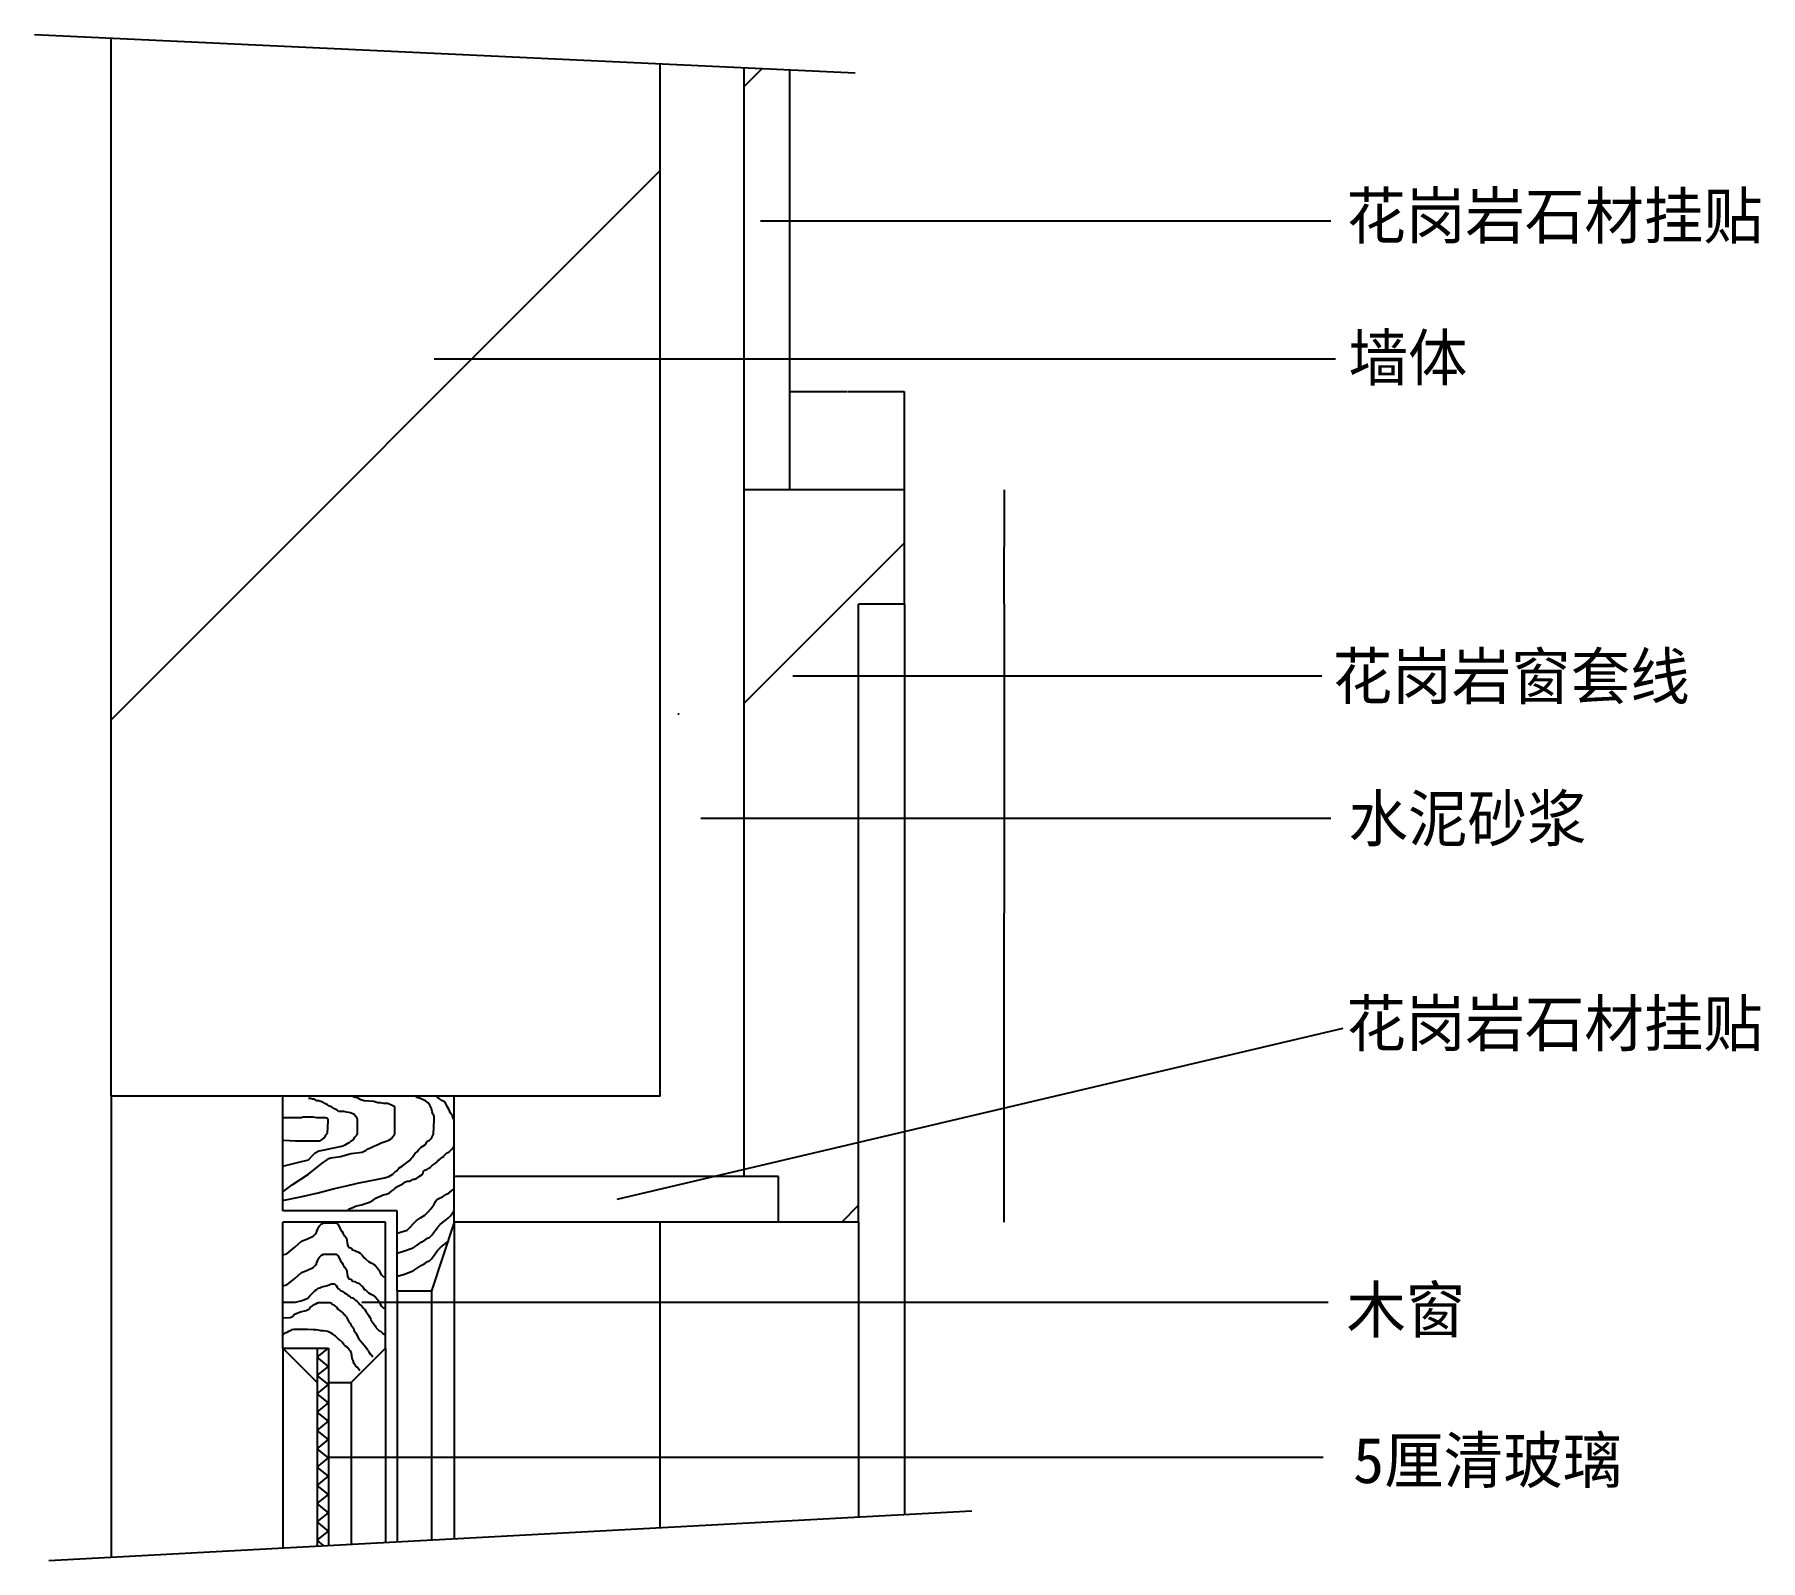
# Model space of a CAD drawing. Header units: metres. Extents: x 279 to 9021, y 399 to 11254.
# Drawn here: x 4955 to 8726, y 3285 to 6619 of the extents above; entities that cross this region are included whole.
import ezdxf

# ---------------------------------------------------------------- set-up
doc = ezdxf.new("R2010")
doc.units = ezdxf.units.M
for name, color, linetype in [('2', 2, 'Continuous'), ('3', 3, 'Continuous'), ('4', 4, 'Continuous'), ('7', 7, 'Continuous'), ('BH', 3, 'Continuous'), ('DIM', 3, 'Continuous'), ('TEXT', 3, 'Continuous')]:
    doc.layers.add(name, color=color, linetype=linetype)
doc.dimstyles.get("Standard").update_dxf_attribs({"dimtxt": 2.5, "dimasz": 2.5, "dimexe": 1.25, "dimexo": 0.625, "dimtad": 1, "dimcen": 2.5, "dimazin": 3, "dimtfac": 1, "dimtmove": 0, "dimatfit": 3})

# ---------------------------------------------------------------- blocks, each defined once
blk = doc.blocks.new('BH2')
at = {"layer": 'BH'}
blk.add_lwpolyline([(0, 32), (5, 28), (0, 24), (5, 20), (0, 16), (5, 12), (0, 8), (5, 4), (0, 0)], dxfattribs=at)
blk = doc.blocks.new('*D36')
for p, q in [((6605.11, 5624.13), (6605.11, 5838.67)), ((6605.36, 5838.67), (6729.11, 5838.67)), ((6731.11, 5838.67), (6854.86, 5838.67)), ((6855.11, 5624.13), (6855.11, 5838.67))]:
    blk.add_line(p, q)
at = {"layer": 'Defpoints'}
for p in [(6605.11, 5838.67), (6605.11, 5624.13), (6855.11, 5624.13)]:
    blk.add_point(p, dxfattribs=at)
at = {"layer": 'DIM', "insert": (6730.11, 5838.67), "char_height": 1, "attachment_point": 5}
blk.add_mtext('50', dxfattribs=at)
blk = doc.blocks.new('*D41')
for p, q in [((7073.31, 5374.13), (7073.31, 4699.13)), ((7073.06, 4699.13), (7072.81, 4699.13)), ((7073.31, 4024.13), (7073.31, 4699.13)), ((7073.31, 4699.13), (7073.31, 4699.13)), ((7073.56, 4699.13), (7073.81, 4699.13))]:
    blk.add_line(p, q)
at = {"layer": 'Defpoints'}
for p in [(7073.31, 5374.13), (7073.31, 4699.13), (7073.31, 4024.13)]:
    blk.add_point(p, dxfattribs=at)
at = {"layer": 'DIM', "insert": (7073.31, 4700.255), "char_height": 1, "attachment_point": 5}
blk.add_mtext('270', dxfattribs=at)
blk = doc.blocks.new('*D42')
for p, q in [((7073.31, 5624.13), (7073.31, 5499.13)), ((7073.06, 5499.13), (7072.81, 5499.13)), ((7073.31, 5374.13), (7073.31, 5499.13)), ((7073.31, 5499.13), (7073.31, 5499.13)), ((7073.56, 5499.13), (7073.81, 5499.13))]:
    blk.add_line(p, q)
at = {"layer": 'Defpoints'}
for p in [(7073.31, 5624.13), (7073.31, 5499.13), (7073.31, 5374.13)]:
    blk.add_point(p, dxfattribs=at)
at = {"layer": 'DIM', "insert": (7073.31, 5500.255), "char_height": 1, "attachment_point": 5}
blk.add_mtext('50', dxfattribs=at)

msp = doc.modelspace()

# ---------------------------------------------------------------- hatches: boundary and pattern name
at = {"layer": 'BH'}
h = msp.add_hatch(dxfattribs=at)
h.set_pattern_fill('ANSI31', scale=1500)
h.paths.add_polyline_path([(6321.77, 6554.6), (5121.77, 6610.71), (5121.77, 4299.13), (6321.77, 4299.13)])
h = msp.add_hatch(dxfattribs=at)
h.set_pattern_fill('AR-CONC', scale=15)
h.paths.add_polyline_path([(6505.11, 5624.13), (6505.11, 6546.03), (6321.77, 6554.6), (6321.77, 4299.13), (5871.77, 4299.13), (5871.77, 4124.13), (6505.11, 4124.13)])
h = msp.add_hatch(dxfattribs=at)
h.set_pattern_fill('ANSI33', scale=300)
h.paths.add_polyline_path([(6605.11, 6541.35), (6505.11, 6546.03), (6505.11, 5624.13), (6605.11, 5624.13)])
h.paths.add_polyline_path([(6755.11, 5374.13), (6855.11, 5374.13), (6855.11, 5624.13), (6505.11, 5624.13), (6505.11, 4024.13), (6755.11, 4024.13)])
h.paths.add_polyline_path([(6505.11, 4024.13), (6505.11, 4124.13), (5871.77, 4124.13), (5871.77, 4024.13)])

# ---------------------------------------------------------------- linework, layer by layer
at = {"layer": '2'}
for p, q in [((5121.77, 4299.13), (5121.77, 6610.71)), ((6321.77, 4299.13), (6321.77, 6554.6)), ((6321.77, 4299.13), (5121.77, 4299.13))]:
    msp.add_line(p, q, dxfattribs=at)
at = {"layer": '3'}
for p, q in [((4954.53, 6618.54), (6747.86, 6534.68)), ((5821.77, 3874.13), (5821.77, 3329.87)), ((5646.77, 3674.13), (5646.77, 3320.49)), ((4985.51, 3285.03), (7002.79, 3393.19))]:
    msp.add_line(p, q, dxfattribs=at)
at = {"layer": '4'}
for p, q in [((6505.11, 5624.13), (6505.11, 6546.03)), ((6605.11, 5624.13), (6605.11, 6541.35)), ((6505.11, 4124.13), (6505.11, 5624.13)), ((6855.11, 5624.13), (6505.11, 5624.13)), ((6855.11, 5374.13), (6855.11, 5624.13)), ((6755.11, 4024.13), (6755.11, 5374.13)), ((6855.11, 5374.13), (6755.11, 5374.13)), ((5121.77, 4299.13), (5121.77, 3292.34)), ((5496.77, 4049.13), (5496.77, 4299.13)), ((5871.77, 4024.13), (5871.77, 4299.13)), ((6580.11, 4124.13), (5871.77, 4124.13)), ((6580.11, 4024.13), (6580.11, 4124.13)), ((5746.77, 4049.13), (5496.77, 4049.13)), ((5746.77, 3874.13), (5746.77, 4049.13)), ((5721.77, 4024.13), (5496.77, 4024.13)), ((5496.77, 3749.13), (5496.77, 4024.13)), ((5721.77, 3749.13), (5721.77, 4024.13)), ((5871.77, 4024.13), (5821.77, 3874.13)), ((6755.11, 4024.13), (5871.77, 4024.13)), ((6321.77, 3356.67), (6321.77, 4024.13)), ((5746.77, 3874.13), (5821.77, 3874.13)), ((5496.77, 3749.13), (5596.77, 3749.13)), ((5571.77, 3674.13), (5496.77, 3749.13)), ((5646.77, 3674.13), (5721.77, 3749.13)), ((5596.77, 3674.13), (5646.77, 3674.13))]:
    msp.add_line(p, q, dxfattribs=at)
at = {"layer": '7'}
for p, q in [((6855.11, 5374.13), (6855.11, 3385.27)), ((5871.77, 4024.13), (5871.77, 3332.55)), ((6755.11, 4024.13), (6755.11, 3379.91)), ((5746.77, 3874.13), (5746.77, 3325.85)), ((5496.77, 3749.13), (5496.77, 3312.44)), ((5571.77, 3749.13), (5571.77, 3316.47)), ((5596.77, 3749.13), (5596.77, 3317.81)), ((5721.77, 3749.13), (5721.77, 3324.51))]:
    msp.add_line(p, q, dxfattribs=at)
at = {"layer": 'BH'}
for p, q in [((5557.69, 4293.94), (5553.24, 4293.94)), ((5562.14, 4292.45), (5557.69, 4293.94)), ((5566.59, 4292.45), (5562.14, 4292.45)), ((5571.04, 4289.48), (5566.59, 4292.45)), ((5575.5, 4289.48), (5571.04, 4289.48)), ((5579.95, 4287.99), (5575.5, 4289.48)), ((5584.4, 4286.51), (5579.95, 4287.99)), ((5588.85, 4283.53), (5584.4, 4286.51)), ((5594.79, 4280.56), (5588.85, 4283.53)), ((5599.24, 4277.59), (5594.79, 4280.56)), ((5603.7, 4276.1), (5599.24, 4277.59)), ((5609.63, 4271.64), (5603.7, 4276.1)), ((5612.6, 4270.16), (5609.63, 4271.64)), ((5615.57, 4268.67), (5612.6, 4270.16)), ((5618.54, 4265.7), (5615.57, 4268.67)), ((5630.41, 4265.7), (5618.54, 4265.7)), ((5636.35, 4264.21), (5630.41, 4265.7)), ((5645.25, 4262.73), (5636.35, 4264.21)), ((5651.19, 4259.76), (5645.25, 4262.73)), ((5652.67, 4296.91), (5648.23, 4299.13)), ((5660.09, 4295.42), (5652.67, 4296.91)), ((5667.51, 4290.96), (5660.09, 4295.42)), ((5674.93, 4289.48), (5667.51, 4290.96)), ((5695.71, 4287.99), (5674.93, 4289.48)), ((5704.62, 4285.02), (5695.71, 4287.99)), ((5710.55, 4285.02), (5704.62, 4285.02)), ((5717.97, 4283.53), (5710.55, 4285.02)), ((5726.88, 4283.53), (5717.97, 4283.53)), ((5735.78, 4279.08), (5726.88, 4283.53)), ((5741.72, 4276.1), (5735.78, 4279.08)), ((5741.72, 4216.92), (5741.72, 4276.1)), ((5790.69, 4296.31), (5786.94, 4299.13)), ((5795.15, 4294.83), (5790.69, 4296.31)), ((5799.6, 4293.34), (5795.15, 4294.83)), ((5802.57, 4291.86), (5799.6, 4293.34)), ((5808.5, 4288.88), (5802.57, 4291.86)), ((5814.44, 4284.43), (5808.5, 4288.88)), ((5818.89, 4278.48), (5814.44, 4284.43)), ((5821.86, 4272.54), (5818.89, 4278.48)), ((5823.35, 4265.11), (5821.86, 4272.54)), ((5824.83, 4260.65), (5823.35, 4265.11)), ((5833.73, 4297.8), (5829.74, 4299.13)), ((5836.7, 4294.83), (5833.73, 4297.8)), ((5839.67, 4293.34), (5836.7, 4294.83)), ((5845.61, 4288.88), (5839.67, 4293.34)), ((5851.54, 4285.91), (5845.61, 4288.88)), ((5856, 4277), (5851.54, 4285.91)), ((5860.45, 4269.56), (5856, 4277)), ((5863.42, 4262.13), (5860.45, 4269.56)), ((5867.87, 4256.19), (5863.42, 4262.13)), ((5536.91, 4252.33), (5496.77, 4252.33)), ((5541.36, 4253.81), (5536.91, 4252.33)), ((5563.62, 4253.81), (5541.36, 4253.81)), ((5571.04, 4252.33), (5563.62, 4253.81)), ((5590.34, 4252.33), (5571.04, 4252.33)), ((5594.79, 4250.84), (5590.34, 4252.33)), ((5596.27, 4249.35), (5594.79, 4250.84)), ((5594.79, 4218.41), (5596.27, 4244.89)), ((5596.27, 4244.89), (5596.27, 4249.35)), ((5654.16, 4258.27), (5651.19, 4259.76)), ((5655.64, 4255.3), (5654.16, 4258.27)), ((5658.61, 4252.33), (5655.64, 4255.3)), ((5660.09, 4249.35), (5658.61, 4252.33)), ((5660.09, 4216.92), (5660.09, 4249.35)), ((5826.31, 4259.16), (5824.83, 4260.65)), ((5827.8, 4254.7), (5826.31, 4259.16)), ((5826.31, 4216.33), (5827.8, 4247.27)), ((5827.8, 4247.27), (5827.8, 4254.7)), ((5869.35, 4251.73), (5867.87, 4256.19)), ((5871.77, 4246.88), (5869.35, 4251.73)), ((5496.77, 4203.66), (5498.32, 4203.55)), ((5498.32, 4203.55), (5525.04, 4202.06)), ((5525.04, 4202.06), (5578.47, 4202.06)), ((5578.47, 4202.06), (5582.92, 4205.03)), ((5582.92, 4205.03), (5587.37, 4208.01)), ((5587.37, 4208.01), (5590.34, 4212.46)), ((5590.34, 4212.46), (5590.34, 4213.95)), ((5590.34, 4213.95), (5591.82, 4213.95)), ((5591.82, 4213.95), (5593.31, 4216.92)), ((5593.31, 4216.92), (5594.79, 4218.41)), ((5605.18, 4185.71), (5625.96, 4190.17)), ((5625.96, 4190.17), (5633.38, 4193.14)), ((5633.38, 4193.14), (5640.8, 4197.6)), ((5640.8, 4197.6), (5643.77, 4199.09)), ((5643.77, 4199.09), (5646.74, 4202.06)), ((5646.74, 4202.06), (5651.19, 4205.03)), ((5651.19, 4205.03), (5654.16, 4209.49)), ((5654.16, 4209.49), (5658.61, 4213.95)), ((5658.61, 4213.95), (5660.09, 4216.92)), ((5683.84, 4184.23), (5689.77, 4187.2)), ((5689.77, 4187.2), (5695.71, 4190.17)), ((5695.71, 4190.17), (5703.13, 4193.14)), ((5703.13, 4193.14), (5712.04, 4197.6)), ((5712.04, 4197.6), (5720.94, 4200.58)), ((5720.94, 4200.58), (5728.36, 4203.55)), ((5728.36, 4203.55), (5734.3, 4206.52)), ((5734.3, 4206.52), (5737.27, 4210.98)), ((5737.27, 4210.98), (5738.75, 4212.46)), ((5738.75, 4212.46), (5741.72, 4216.92)), ((5793.66, 4182.15), (5799.6, 4188.09)), ((5799.6, 4188.09), (5808.5, 4194.04)), ((5808.5, 4194.04), (5811.47, 4198.5)), ((5811.47, 4199.98), (5814.44, 4201.47)), ((5811.47, 4198.5), (5811.47, 4199.98)), ((5814.44, 4201.47), (5817.41, 4202.95)), ((5817.41, 4202.95), (5820.38, 4205.93)), ((5820.38, 4205.93), (5823.35, 4210.38)), ((5823.35, 4210.38), (5826.31, 4216.33)), ((5866.38, 4183.63), (5870.84, 4189.58)), ((5870.84, 4189.58), (5871.77, 4191.46)), ((5496.77, 4146.32), (5529.49, 4154.51)), ((5529.49, 4154.51), (5553.24, 4160.45)), ((5553.24, 4160.45), (5562.14, 4169.37)), ((5553.24, 4129.24), (5582.92, 4153.02)), ((5562.14, 4169.37), (5568.08, 4175.31)), ((5568.08, 4175.31), (5575.5, 4179.77)), ((5575.5, 4179.77), (5584.4, 4181.26)), ((5582.92, 4153.02), (5591.82, 4158.96)), ((5584.4, 4181.26), (5605.18, 4185.71)), ((5591.82, 4158.96), (5597.76, 4163.42)), ((5597.76, 4163.42), (5602.21, 4164.91)), ((5602.21, 4164.91), (5622.99, 4167.88)), ((5622.99, 4167.88), (5646.74, 4173.83)), ((5646.74, 4173.83), (5670.48, 4176.8)), ((5670.48, 4176.8), (5679.39, 4181.26)), ((5679.39, 4181.26), (5683.84, 4184.23)), ((5758.04, 4146.48), (5772.89, 4158.37)), ((5772.89, 4158.37), (5777.34, 4162.83)), ((5777.34, 4162.83), (5780.31, 4165.8)), ((5780.31, 4165.8), (5783.27, 4170.26)), ((5783.27, 4170.26), (5786.24, 4174.72)), ((5786.24, 4174.72), (5790.69, 4177.69)), ((5790.69, 4177.69), (5793.66, 4182.15)), ((5823.35, 4147.97), (5827.8, 4150.94)), ((5827.8, 4150.94), (5833.73, 4155.4)), ((5833.73, 4155.4), (5835.22, 4156.88)), ((5835.22, 4156.88), (5836.7, 4159.86)), ((5836.7, 4159.86), (5839.67, 4161.34)), ((5839.67, 4161.34), (5842.64, 4162.83)), ((5842.64, 4162.83), (5845.61, 4165.8)), ((5845.61, 4165.8), (5848.58, 4167.29)), ((5848.58, 4168.77), (5851.54, 4171.75)), ((5848.58, 4167.29), (5848.58, 4168.77)), ((5851.54, 4171.75), (5854.51, 4174.72)), ((5854.51, 4174.72), (5860.45, 4177.69)), ((5860.45, 4177.69), (5866.38, 4183.63)), ((5517.62, 4105.46), (5553.24, 4129.24)), ((5660.09, 4109.33), (5689.77, 4115.27)), ((5689.77, 4115.27), (5719.46, 4121.22)), ((5719.46, 4121.22), (5728.36, 4124.19)), ((5728.36, 4124.19), (5737.27, 4128.65)), ((5737.27, 4128.65), (5741.72, 4133.11)), ((5741.72, 4133.11), (5746.17, 4136.08)), ((5746.17, 4136.08), (5750.62, 4142.02)), ((5750.62, 4142.02), (5758.04, 4146.48)), ((5759.53, 4107.84), (5765.46, 4112.3)), ((5765.46, 4112.3), (5768.43, 4113.79)), ((5768.43, 4113.79), (5772.89, 4113.79)), ((5772.89, 4113.79), (5777.34, 4115.27)), ((5777.34, 4115.27), (5781.79, 4118.25)), ((5781.79, 4118.25), (5784.76, 4118.25)), ((5784.76, 4118.25), (5789.21, 4119.73)), ((5789.21, 4119.73), (5795.15, 4124.19)), ((5795.15, 4124.19), (5801.08, 4127.16)), ((5801.08, 4127.16), (5804.05, 4131.62)), ((5804.05, 4133.11), (5805.54, 4136.08)), ((5804.05, 4131.62), (5804.05, 4133.11)), ((5805.54, 4136.08), (5807.02, 4137.56)), ((5807.02, 4137.56), (5811.47, 4139.05)), ((5811.47, 4139.05), (5815.92, 4142.02)), ((5815.92, 4142.02), (5818.89, 4143.51)), ((5818.89, 4143.51), (5823.35, 4147.97)), ((5496.77, 4090.29), (5517.62, 4105.46)), ((5499.81, 4072.18), (5535.43, 4079.61)), ((5535.43, 4079.61), (5574.01, 4088.52)), ((5574.01, 4088.52), (5609.63, 4097.44)), ((5609.63, 4097.44), (5636.35, 4103.38)), ((5636.35, 4103.38), (5660.09, 4109.33)), ((5694.23, 4072.18), (5700.16, 4076.63)), ((5700.16, 4076.63), (5706.1, 4079.61)), ((5706.1, 4079.61), (5710.55, 4081.09)), ((5710.55, 4081.09), (5716.49, 4084.06)), ((5716.49, 4084.06), (5723.91, 4085.55)), ((5723.91, 4085.55), (5729.85, 4088.52)), ((5729.85, 4088.52), (5734.3, 4091.5)), ((5734.3, 4091.5), (5738.75, 4094.47)), ((5738.75, 4094.47), (5741.72, 4097.44)), ((5741.72, 4097.44), (5747.66, 4101.9)), ((5747.66, 4101.9), (5759.53, 4107.84)), ((5830.77, 4069.2), (5833.73, 4073.66)), ((5833.73, 4073.66), (5836.7, 4075.15)), ((5836.7, 4075.15), (5839.67, 4076.63)), ((5839.67, 4076.63), (5845.61, 4079.61)), ((5845.61, 4079.61), (5850.06, 4082.58)), ((5850.06, 4082.58), (5854.51, 4085.55)), ((5854.51, 4085.55), (5860.45, 4088.52)), ((5860.45, 4088.52), (5866.38, 4092.98)), ((5866.38, 4092.98), (5870.84, 4097.44)), ((5870.84, 4097.44), (5871.77, 4098.38)), ((5496.77, 4071.52), (5499.81, 4072.18)), ((5637.63, 4049.13), (5642.28, 4052.86)), ((5642.28, 4052.86), (5649.7, 4055.83)), ((5649.7, 4055.83), (5655.64, 4058.8)), ((5655.64, 4058.8), (5661.58, 4060.29)), ((5661.58, 4060.29), (5669, 4061.77)), ((5669, 4061.77), (5677.9, 4064.75)), ((5677.9, 4064.75), (5686.81, 4067.72)), ((5686.81, 4067.72), (5694.23, 4072.18)), ((5798.12, 4033.54), (5807.02, 4039.48)), ((5807.02, 4039.48), (5814.44, 4046.91)), ((5814.44, 4046.91), (5820.38, 4052.86)), ((5820.38, 4052.86), (5824.83, 4058.8)), ((5824.83, 4058.8), (5827.8, 4063.26)), ((5827.8, 4063.26), (5830.77, 4069.2)), ((5858.96, 4033.54), (5863.42, 4038)), ((5863.42, 4038), (5867.87, 4043.94)), ((5867.87, 4043.94), (5867.87, 4045.43)), ((5867.87, 4045.43), (5869.35, 4045.43)), ((5869.35, 4045.43), (5870.84, 4048.4)), ((5870.84, 4048.4), (5871.77, 4049.34)), ((5563.52, 3993.34), (5568.05, 3997.88)), ((5568.05, 3997.88), (5570.77, 4001.51)), ((5570.77, 4001.51), (5571.68, 4005.14)), ((5571.68, 4005.14), (5573.49, 4008.77)), ((5573.49, 4008.77), (5574.4, 4012.4)), ((5574.4, 4012.4), (5577.12, 4016.03)), ((5577.12, 4016.03), (5579.84, 4018.76)), ((5579.84, 4018.76), (5582.55, 4020.57)), ((5582.55, 4020.57), (5586.18, 4022.39)), ((5586.18, 4022.39), (5613.37, 4022.39)), ((5613.37, 4022.39), (5615.18, 4021.48)), ((5615.18, 4021.48), (5617.9, 4018.76)), ((5617.9, 4018.76), (5623.34, 4007.87)), ((5623.34, 4007.87), (5626.06, 4004.24)), ((5626.06, 4004.24), (5627.87, 4000.61)), ((5627.87, 4000.61), (5629.68, 3998.79)), ((5629.68, 3998.79), (5630.59, 3995.16)), ((5746.77, 4000.01), (5768.43, 4006.79)), ((5768.43, 4006.79), (5789.21, 4027.59)), ((5789.21, 4027.59), (5798.12, 4033.54)), ((5821.86, 3994.9), (5826.31, 4000.84)), ((5826.31, 4000.84), (5835.22, 4012.73)), ((5835.22, 4012.73), (5841.15, 4018.68)), ((5841.15, 4018.68), (5845.61, 4023.13)), ((5845.61, 4023.13), (5851.54, 4027.59)), ((5851.54, 4027.59), (5858.96, 4033.54)), ((5505.52, 3955.23), (5523.64, 3969.75)), ((5523.64, 3969.75), (5538.14, 3982.45)), ((5538.14, 3982.45), (5550.83, 3987.9)), ((5550.83, 3987.9), (5563.52, 3993.34)), ((5630.59, 3995.16), (5633.31, 3992.44)), ((5633.31, 3992.44), (5636.03, 3988.81)), ((5636.03, 3988.81), (5638.75, 3974.29)), ((5638.75, 3974.29), (5640.56, 3969.75)), ((5640.56, 3969.75), (5642.37, 3968.84)), ((5642.37, 3968.84), (5645.09, 3967.93)), ((5645.09, 3967.93), (5647.81, 3966.12)), ((5647.81, 3966.12), (5649.62, 3963.4)), ((5649.62, 3963.4), (5654.16, 3962.49)), ((5654.16, 3962.49), (5658.69, 3959.77)), ((5746.77, 3956.64), (5761.01, 3960.72)), ((5761.01, 3960.72), (5781.79, 3968.15)), ((5781.79, 3968.15), (5790.69, 3974.09)), ((5790.69, 3974.09), (5799.6, 3980.04)), ((5799.6, 3980.04), (5807.02, 3984.5)), ((5807.02, 3984.5), (5812.96, 3988.95)), ((5812.96, 3988.95), (5817.41, 3990.44)), ((5817.41, 3990.44), (5821.86, 3994.9)), ((5826.31, 3950.1), (5835.22, 3961.99)), ((5835.22, 3961.99), (5841.15, 3967.93)), ((5841.15, 3967.93), (5845.61, 3972.39)), ((5845.61, 3972.39), (5851.54, 3976.85)), ((5851.54, 3976.85), (5857.64, 3981.73)), ((5496.77, 3953.04), (5505.52, 3955.23)), ((5550.83, 3919.51), (5563.52, 3924.95)), ((5563.52, 3924.95), (5568.05, 3929.49)), ((5568.05, 3929.49), (5570.77, 3933.12)), ((5570.77, 3933.12), (5571.68, 3936.75)), ((5571.68, 3936.75), (5573.49, 3940.38)), ((5573.49, 3940.38), (5574.4, 3944.01)), ((5574.4, 3944.01), (5577.12, 3947.64)), ((5577.12, 3947.64), (5579.84, 3950.36)), ((5579.84, 3950.36), (5582.55, 3952.18)), ((5582.55, 3952.18), (5586.18, 3953.99)), ((5586.18, 3953.99), (5613.37, 3953.99)), ((5613.37, 3953.99), (5615.18, 3953.09)), ((5615.18, 3953.09), (5617.9, 3950.36)), ((5617.9, 3950.36), (5623.34, 3939.47)), ((5623.34, 3939.47), (5626.06, 3935.84)), ((5626.06, 3935.84), (5627.87, 3932.21)), ((5627.87, 3932.21), (5629.68, 3930.4)), ((5629.68, 3930.4), (5630.59, 3926.77)), ((5630.59, 3926.77), (5633.31, 3924.04)), ((5633.31, 3924.04), (5636.03, 3920.41)), ((5658.69, 3959.77), (5662.31, 3958.86)), ((5662.31, 3958.86), (5665.94, 3956.13)), ((5665.94, 3956.13), (5668.66, 3953.41)), ((5668.66, 3953.41), (5671.38, 3951.6)), ((5671.38, 3951.6), (5675, 3946.15)), ((5675, 3946.15), (5677.72, 3944.34)), ((5677.72, 3944.34), (5684.06, 3937.98)), ((5684.06, 3937.98), (5685.88, 3937.08)), ((5685.88, 3937.08), (5689.5, 3935.26)), ((5689.5, 3935.26), (5693.13, 3933.45)), ((5693.13, 3933.45), (5696.75, 3930.72)), ((5696.75, 3930.72), (5698.57, 3929.82)), ((5698.57, 3929.82), (5701.28, 3927.09)), ((5701.28, 3927.09), (5703.1, 3924.37)), ((5703.1, 3924.37), (5704.91, 3922.56)), ((5704.91, 3922.56), (5705.82, 3920.74)), ((5781.79, 3917.41), (5790.69, 3923.35)), ((5790.69, 3923.35), (5799.6, 3929.29)), ((5799.6, 3929.29), (5807.02, 3933.75)), ((5807.02, 3933.75), (5812.96, 3938.21)), ((5812.96, 3938.21), (5817.41, 3939.7)), ((5817.41, 3939.7), (5821.86, 3944.16)), ((5821.86, 3944.16), (5826.31, 3950.1)), ((5496.77, 3884.65), (5505.52, 3886.84)), ((5505.52, 3886.84), (5523.64, 3901.36)), ((5523.64, 3901.36), (5538.14, 3914.06)), ((5538.14, 3914.06), (5550.83, 3919.51)), ((5588.9, 3884.11), (5594.34, 3885.93)), ((5594.34, 3885.93), (5599.77, 3887.74)), ((5599.77, 3887.74), (5603.4, 3889.56)), ((5603.4, 3889.56), (5609.74, 3889.56)), ((5609.74, 3889.56), (5613.37, 3885.93)), ((5613.37, 3885.93), (5616.09, 3882.3)), ((5636.03, 3920.41), (5638.75, 3905.89)), ((5638.75, 3905.89), (5640.56, 3901.36)), ((5640.56, 3901.36), (5642.37, 3900.45)), ((5642.37, 3900.45), (5645.09, 3899.54)), ((5645.09, 3899.54), (5647.81, 3897.73)), ((5647.81, 3897.73), (5649.62, 3895)), ((5649.62, 3895), (5654.16, 3894.1)), ((5654.16, 3894.1), (5658.69, 3891.37)), ((5658.69, 3891.37), (5662.31, 3890.47)), ((5662.31, 3890.47), (5665.94, 3887.74)), ((5665.94, 3887.74), (5668.66, 3885.02)), ((5668.66, 3885.02), (5671.38, 3883.2)), ((5705.82, 3920.74), (5707.63, 3919.83)), ((5707.63, 3919.83), (5708.54, 3917.11)), ((5708.54, 3917.11), (5709.44, 3913.48)), ((5709.44, 3913.48), (5712.16, 3909.85)), ((5712.16, 3909.85), (5716.69, 3905.31)), ((5716.69, 3905.31), (5719.41, 3904.4)), ((5746.77, 3905.9), (5761.01, 3909.97)), ((5761.01, 3909.97), (5781.79, 3917.41)), ((5496.77, 3849.63), (5524.55, 3849.63)), ((5524.55, 3849.63), (5539.05, 3853.26)), ((5539.05, 3853.26), (5551.74, 3857.79)), ((5551.74, 3857.79), (5556.27, 3863.24)), ((5556.27, 3863.24), (5560.8, 3867.78)), ((5560.8, 3867.78), (5564.43, 3871.41)), ((5564.43, 3871.41), (5568.05, 3875.04)), ((5568.05, 3875.04), (5571.68, 3876.85)), ((5568.96, 3845.99), (5572.58, 3847.81)), ((5571.68, 3876.85), (5574.4, 3879.57)), ((5572.58, 3847.81), (5575.3, 3848.72)), ((5574.4, 3879.57), (5578.02, 3880.48)), ((5575.3, 3848.72), (5599.77, 3848.72)), ((5578.02, 3880.48), (5580.74, 3882.3)), ((5580.74, 3882.3), (5584.37, 3883.2)), ((5584.37, 3883.2), (5588.9, 3884.11)), ((5599.77, 3848.72), (5602.49, 3847.81)), ((5602.49, 3847.81), (5605.21, 3845.09)), ((5616.09, 3882.3), (5618.81, 3878.67)), ((5618.81, 3878.67), (5620.62, 3876.85)), ((5620.62, 3876.85), (5623.34, 3875.04)), ((5623.34, 3875.04), (5626.97, 3873.22)), ((5626.97, 3873.22), (5629.68, 3871.41)), ((5629.68, 3871.41), (5631.5, 3869.59)), ((5631.5, 3869.59), (5635.12, 3867.78)), ((5635.12, 3867.78), (5639.65, 3864.15)), ((5639.65, 3864.15), (5643.28, 3862.33)), ((5643.28, 3862.33), (5646, 3859.61)), ((5646, 3859.61), (5649.62, 3858.7)), ((5649.62, 3858.7), (5653.25, 3855.98)), ((5653.25, 3855.98), (5656.87, 3853.26)), ((5656.87, 3853.26), (5659.59, 3850.53)), ((5659.59, 3850.53), (5662.31, 3847.81)), ((5662.31, 3847.81), (5665.03, 3844.18)), ((5671.38, 3883.2), (5675, 3877.76)), ((5675, 3877.76), (5677.72, 3875.94)), ((5677.72, 3875.94), (5684.06, 3869.59)), ((5684.06, 3869.59), (5685.88, 3868.68)), ((5685.88, 3868.68), (5689.5, 3866.87)), ((5689.5, 3866.87), (5693.13, 3865.05)), ((5693.13, 3865.05), (5696.75, 3862.33)), ((5696.75, 3862.33), (5698.57, 3861.42)), ((5698.57, 3861.42), (5701.28, 3858.7)), ((5701.28, 3858.7), (5703.1, 3855.98)), ((5703.1, 3855.98), (5704.91, 3854.16)), ((5704.91, 3854.16), (5705.82, 3852.35)), ((5705.82, 3852.35), (5707.63, 3851.44)), ((5707.63, 3851.44), (5708.54, 3848.72)), ((5708.54, 3848.72), (5709.44, 3845.09)), ((5496.77, 3815.14), (5498.26, 3815.14)), ((5498.26, 3815.14), (5512.77, 3816.05)), ((5512.77, 3816.05), (5518.2, 3817.86)), ((5518.2, 3817.86), (5522.74, 3823.31)), ((5522.74, 3823.31), (5535.42, 3827.84)), ((5535.42, 3827.84), (5548.11, 3831.47)), ((5548.11, 3831.47), (5553.55, 3834.2)), ((5553.55, 3834.2), (5557.18, 3837.83)), ((5557.18, 3837.83), (5561.71, 3841.46)), ((5561.71, 3841.46), (5565.33, 3844.18)), ((5565.33, 3844.18), (5568.96, 3845.99)), ((5605.21, 3845.09), (5608.84, 3843.27)), ((5608.84, 3843.27), (5611.56, 3840.55)), ((5611.56, 3840.55), (5615.18, 3837.83)), ((5615.18, 3837.83), (5617, 3834.2)), ((5617, 3834.2), (5619.71, 3833.29)), ((5619.71, 3833.29), (5622.43, 3830.57)), ((5622.43, 3830.57), (5625.15, 3828.75)), ((5625.15, 3828.75), (5627.87, 3826.03)), ((5627.87, 3826.03), (5629.68, 3823.31)), ((5629.68, 3823.31), (5631.5, 3822.4)), ((5631.5, 3822.4), (5633.31, 3819.68)), ((5633.31, 3819.68), (5635.12, 3817.86)), ((5635.12, 3817.86), (5638.75, 3812.42)), ((5638.75, 3812.42), (5642.37, 3805.16)), ((5665.03, 3844.18), (5669.56, 3840.55)), ((5669.56, 3840.55), (5673.19, 3836.01)), ((5673.19, 3836.01), (5675.91, 3833.29)), ((5675.91, 3833.29), (5678.63, 3829.66)), ((5678.63, 3829.66), (5679.53, 3827.84)), ((5679.53, 3827.84), (5681.35, 3825.12)), ((5681.35, 3825.12), (5684.06, 3820.58)), ((5684.06, 3820.58), (5686.78, 3816.95)), ((5686.78, 3816.95), (5689.5, 3812.42)), ((5689.5, 3812.42), (5690.41, 3808.79)), ((5709.44, 3845.09), (5712.16, 3841.46)), ((5712.16, 3841.46), (5716.69, 3836.92)), ((5716.69, 3836.92), (5719.41, 3836.01)), ((5498.26, 3778.84), (5496.77, 3777.34)), ((5500.98, 3780.65), (5498.26, 3778.84)), ((5505.52, 3783.37), (5500.98, 3780.65)), ((5509.14, 3785.19), (5505.52, 3783.37)), ((5512.77, 3787), (5509.14, 3785.19)), ((5516.39, 3788.82), (5512.77, 3787)), ((5520.92, 3789.73), (5516.39, 3788.82)), ((5550.83, 3789.73), (5520.92, 3789.73)), ((5563.52, 3788.82), (5550.83, 3789.73)), ((5568.96, 3788.82), (5563.52, 3788.82)), ((5574.4, 3787.91), (5568.96, 3788.82)), ((5579.84, 3787), (5574.4, 3787.91)), ((5585.27, 3787), (5579.84, 3787)), ((5590.71, 3786.1), (5585.27, 3787)), ((5595.24, 3785.19), (5590.71, 3786.1)), ((5599.77, 3783.37), (5595.24, 3785.19)), ((5602.49, 3781.56), (5599.77, 3783.37)), ((5606.12, 3779.74), (5602.49, 3781.56)), ((5608.84, 3777.93), (5606.12, 3779.74)), ((5610.65, 3776.11), (5608.84, 3777.93)), ((5612.46, 3775.21), (5610.65, 3776.11)), ((5615.18, 3772.48), (5612.46, 3775.21)), ((5618.81, 3768.85), (5615.18, 3772.48)), ((5642.37, 3805.16), (5644.19, 3803.34)), ((5644.19, 3803.34), (5646, 3799.71)), ((5646, 3799.71), (5648.72, 3796.08)), ((5648.72, 3796.08), (5651.44, 3792.45)), ((5651.44, 3792.45), (5653.25, 3787)), ((5653.25, 3787), (5656.87, 3782.47)), ((5656.87, 3782.47), (5662.31, 3769.76)), ((5690.41, 3808.79), (5692.22, 3806.06)), ((5692.22, 3806.06), (5694.94, 3802.43)), ((5694.94, 3802.43), (5696.75, 3800.62)), ((5696.75, 3800.62), (5698.57, 3797.89)), ((5698.57, 3797.89), (5701.28, 3793.36)), ((5701.28, 3793.36), (5704.91, 3789.73)), ((5704.91, 3789.73), (5707.63, 3787)), ((5707.63, 3787), (5710.35, 3786.1)), ((5710.35, 3786.1), (5715.79, 3780.65)), ((5715.79, 3780.65), (5720.32, 3778.84)), ((5623.34, 3765.22), (5618.81, 3768.85)), ((5626.97, 3761.59), (5623.34, 3765.22)), ((5630.59, 3757.05), (5626.97, 3761.59)), ((5634.22, 3753.42), (5630.59, 3757.05)), ((5637.84, 3750.7), (5634.22, 3753.42)), ((5640.56, 3747.07), (5637.84, 3750.7)), ((5642.37, 3745.26), (5640.56, 3747.07)), ((5645.09, 3742.53), (5642.37, 3745.26)), ((5646.9, 3738.9), (5645.09, 3742.53)), ((5648.72, 3726.2), (5646.9, 3738.9)), ((5662.31, 3769.76), (5675, 3755.24)), ((5675, 3755.24), (5677.72, 3751.61)), ((5677.72, 3751.61), (5680.44, 3747.98)), ((5680.44, 3747.98), (5682.25, 3744.35)), ((5682.25, 3744.35), (5684.06, 3742.53)), ((5684.06, 3742.53), (5684.97, 3740.72)), ((5684.97, 3740.72), (5686.78, 3738.9)), ((5686.78, 3738.9), (5688.6, 3735.27)), ((5688.6, 3735.27), (5691.32, 3732.55)), ((5650.53, 3721.66), (5648.72, 3726.2)), ((5652.34, 3717.12), (5650.53, 3721.66)), ((5653.25, 3714.4), (5652.34, 3717.12)), ((5655.06, 3711.68), (5653.25, 3714.4)), ((5656.87, 3709.86), (5655.06, 3711.68)), ((5659.59, 3707.14), (5656.87, 3709.86)), ((5662.31, 3703.51), (5659.59, 3707.14)), ((5665.03, 3698.97), (5662.31, 3703.51)), ((5691.32, 3732.55), (5694.03, 3729.83))]:
    msp.add_line(p, q, dxfattribs=at)
msp.add_lwpolyline([(5585.93, 3317.81), (5571.77, 3329.13), (5596.77, 3349.13), (5571.77, 3369.13), (5596.77, 3389.13), (5571.77, 3409.13), (5596.77, 3429.13)], dxfattribs=at)

# ---------------------------------------------------------------- block references
at = {"layer": '3', "xscale": 5, "yscale": 5, "zscale": 5, "rotation": 180}
for p in [(5596.77, 3749.13), (5596.77, 3589.13)]:
    msp.add_blockref('BH2', p, dxfattribs=at)

# ---------------------------------------------------------------- texts
at = {"layer": 'TEXT'}
for s, p in [('花岗岩石材挂贴', (7820.98, 6172.64)), ('墙体', (7825.63, 5862.51)), ('花岗岩窗套线', (7791.19, 5166.5)), ('水泥砂浆', (7825.63, 4855.84)), ('花岗岩石材挂贴', (7820.98, 4408.18)), ('木窗', (7821.05, 3782.81)), ('5厘清玻璃', (7835.55, 3454.02))]:
    msp.add_text(s, height=100, dxfattribs=at).set_placement(p)

# ---------------------------------------------------------------- dimensions: what is measured, and where the dimension line sits
at = {"layer": 'DIM'}
for base, p1, p2, text, picture, middle in [((6605.11, 5838.67), (6605.11, 5624.13), (6855.11, 5624.13), '50', '*D36', (6730.11, 5838.67)), ((7073.31, 5499.13), (7073.31, 5374.13), (7073.31, 5624.13), '50', '*D42', (7073.31, 5500.255)), ((7073.31, 4699.13), (7073.31, 4024.13), (7073.31, 5374.13), '270', '*D41', (7073.31, 4700.255))]:
    dim = msp.add_linear_dim(base=base, p1=p1, p2=p2, text=text, dimstyle='Standard', dxfattribs=at)
    dim.commit()
    dim.dimension.update_dxf_attribs({"geometry": picture, "text_midpoint": middle})

# ---------------------------------------------------------------- leaders
for points in [[(6541.02, 6211.36), (7787.12, 6211.36)], [(5827.53, 5910.29), (7797.17, 5910.29)], [(6611.37, 5217.83), (7767.02, 5217.83)], [(6410.38, 4906.72), (7787.12, 4906.72)], [(6227.26, 4074.13), (7814.2, 4447.52)], [(5669.45, 3849.43), (7780.97, 3849.43)], [(5595.18, 3510.35), (7770.36, 3510.35)]]:
    msp.add_leader(points, dimstyle='Standard', dxfattribs=at)

doc.saveas('drawing.dxf')
